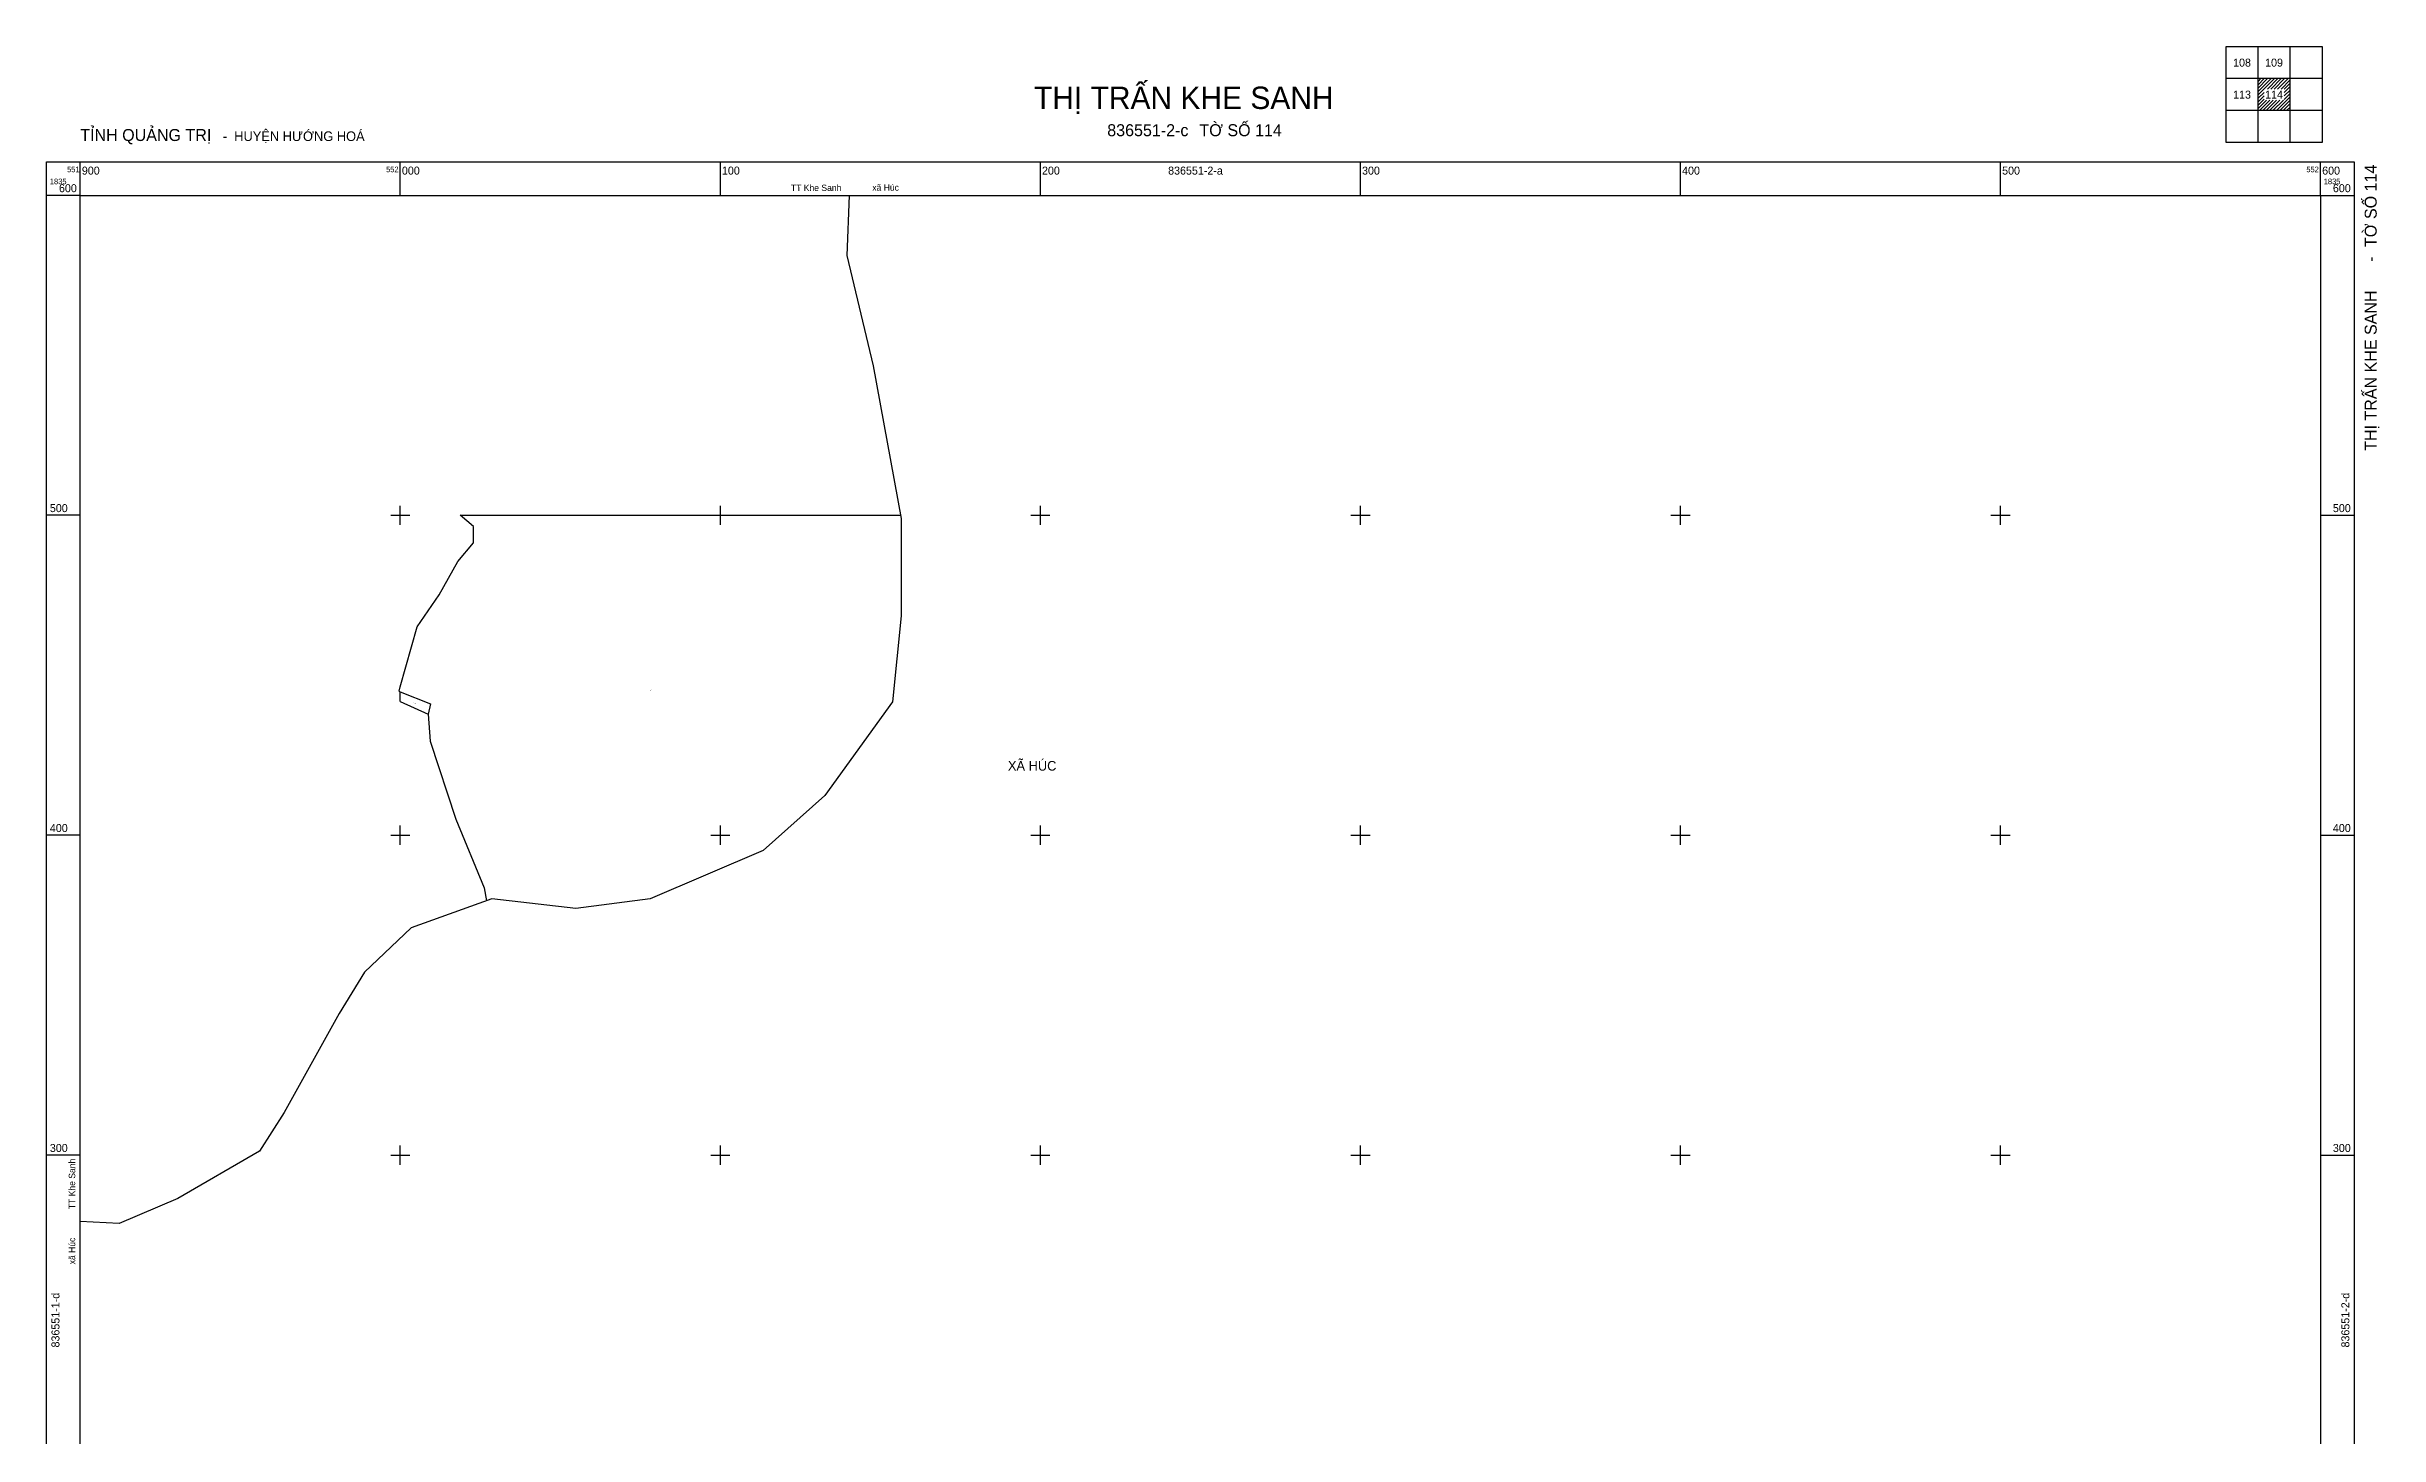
# Model space of a CAD drawing. Extents: x 551890 to 552618, y 1834759 to 1835646.
# Drawn here: x 551890 to 552618, y 1835212 to 1835646 of the extents above; entities that cross this region are included whole.
import ezdxf

# ---------------------------------------------------------------- set-up
doc = ezdxf.new("R2010")
doc.units = 0
for name, color, linetype in [('Level 10', 7, 'Continuous'), ('Level 15', 7, 'Continuous'), ('Level 23', 7, 'Continuous'), ('Level 24', 7, 'Continuous'), ('Level 28', 7, 'Continuous'), ('Level 46', 7, 'Continuous'), ('Level 48', 7, 'Continuous'), ('Level 63', 7, 'Continuous')]:
    doc.layers.add(name, color=color, linetype=linetype)

msp = doc.modelspace()

# ---------------------------------------------------------------- linework, layer by layer
at = {"layer": 'Level 10'}
for points in [[(551999.62, 1835444.99), (552000, 1835446.35), (552005.22, 1835465.11), (552012.14, 1835475.19), (552017.95, 1835485.57), (552022.86, 1835491.38), (552022.88, 1835496.51), (552018.72, 1835500)], [(552008.7, 1835437.88), (552009.37, 1835429.4), (552017.33, 1835404.98), (552026.24, 1835383.58), (552026.94, 1835379.5)]]:
    msp.add_lwpolyline(points, dxfattribs=at)
at = {"layer": 'Level 23'}
msp.add_line((552000, 1835441.76), (552008.7, 1835437.88), dxfattribs=at)
msp.add_lwpolyline([(551999.62, 1835444.99), (552000, 1835444.84), (552009.4, 1835441.06), (552008.7, 1835437.88)], dxfattribs=at)
at = {"layer": 'Level 24'}
for p, q in [((552018.72, 1835500), (552156.29, 1835500)), ((552000, 1835441.76), (552000, 1835444.84))]:
    msp.add_line(p, q, dxfattribs=at)
at = {"layer": 'Level 46'}
for points in [[(552140.3, 1835600), (552139.52, 1835581.17), (552147.8, 1835546.73), (552156.48, 1835498.97), (552156.48, 1835473.63)], [(552156.48, 1835473.63), (552156.48, 1835468.57), (552153.82, 1835441.74), (552132.62, 1835412.44), (552113.43, 1835395.26), (552078.1, 1835380.11), (552054.88, 1835377.08), (552028.63, 1835380.11), (552003.39, 1835371.02), (551988.82, 1835357.22), (551980.91, 1835344.25), (551963.75, 1835313.33), (551955.96, 1835301.25), (551930.48, 1835286.44), (551912.16, 1835278.63), (551900, 1835279.24)]]:
    msp.add_lwpolyline(points, dxfattribs=at)
at = {"layer": 'Level 63'}
for p, q in [((552580.5, 1835635.65), (552581.35, 1835636.5)), ((552580.5, 1835634.59), (552582.41, 1835636.5)), ((552580.5, 1835633.53), (552583.47, 1835636.5)), ((552580.5, 1835632.47), (552584.53, 1835636.5)), ((552580.5, 1835631.41), (552585.59, 1835636.5)), ((552580.5, 1835630.35), (552582.35, 1835632.2)), ((552583.4, 1835633.25), (552586.65, 1835636.5)), ((552584.46, 1835633.25), (552587.71, 1835636.5)), ((552585.52, 1835633.25), (552588.77, 1835636.5)), ((552586.58, 1835633.25), (552589.83, 1835636.5)), ((552587.64, 1835633.25), (552590.5, 1835636.11)), ((552588.65, 1835633.2), (552590.5, 1835635.05)), ((552588.65, 1835632.14), (552590.5, 1835633.99)), ((552588.65, 1835631.08), (552590.5, 1835632.93)), ((552588.65, 1835630.02), (552590.5, 1835631.87)), ((552580.5, 1835629.29), (552582.35, 1835631.14)), ((552580.5, 1835628.23), (552582.35, 1835630.08)), ((552580.5, 1835627.17), (552583.08, 1835629.75)), ((552580.89, 1835626.5), (552584.14, 1835629.75)), ((552581.95, 1835626.5), (552585.2, 1835629.75)), ((552583.01, 1835626.5), (552586.26, 1835629.75)), ((552584.07, 1835626.5), (552587.32, 1835629.75)), ((552585.13, 1835626.5), (552588.38, 1835629.75)), ((552586.2, 1835626.5), (552590.5, 1835630.8)), ((552587.26, 1835626.5), (552590.5, 1835629.74)), ((552588.32, 1835626.5), (552590.5, 1835628.68)), ((552589.38, 1835626.5), (552590.5, 1835627.62)), ((552590.44, 1835626.5), (552590.5, 1835626.56))]:
    msp.add_line(p, q, dxfattribs=at)
for points in [[(552600.5, 1835616.5), (552570.5, 1835616.5), (552570.5, 1835646.5), (552600.5, 1835646.5)], [(551889.5, 1835610.5), (552610.5, 1835610.5), (552610.5, 1834889.5), (551889.5, 1834889.5)], [(551900, 1835600), (552600, 1835600), (552600, 1834900), (551900, 1834900)]]:
    msp.add_lwpolyline(points, close=True, dxfattribs=at)
for points in [[(552580.5, 1835616.5), (552580.5, 1835646.5)], [(552590.5, 1835616.5), (552590.5, 1835646.5)], [(552600.5, 1835636.5), (552570.5, 1835636.5)], [(552600.5, 1835626.5), (552570.5, 1835626.5)], [(551900, 1835600), (551900, 1835610.5)], [(552000, 1835600), (552000, 1835610.5)], [(552100, 1835600), (552100, 1835610.5)], [(552200, 1835600), (552200, 1835610.5)], [(552300, 1835600), (552300, 1835610.5)], [(552400, 1835600), (552400, 1835610.5)], [(552500, 1835600), (552500, 1835610.5)], [(552600, 1835600), (552600, 1835610.5)], [(551900, 1835600), (551889.5, 1835600)], [(552600, 1835600), (552610.5, 1835600)], [(552000, 1835497), (552000, 1835503)], [(552100, 1835497), (552100, 1835503)], [(552200, 1835497), (552200, 1835503)], [(552300, 1835497), (552300, 1835503)], [(552400, 1835497), (552400, 1835503)], [(552500, 1835497), (552500, 1835503)], [(551900, 1835500), (551889.5, 1835500)], [(551997, 1835500), (552003, 1835500)], [(552097, 1835500), (552103, 1835500)], [(552197, 1835500), (552203, 1835500)], [(552297, 1835500), (552303, 1835500)], [(552397, 1835500), (552403, 1835500)], [(552497, 1835500), (552503, 1835500)], [(552600, 1835500), (552610.5, 1835500)], [(551900, 1835400), (551889.5, 1835400)], [(551997, 1835400), (552003, 1835400)], [(552000, 1835397), (552000, 1835403)], [(552097, 1835400), (552103, 1835400)], [(552100, 1835397), (552100, 1835403)], [(552197, 1835400), (552203, 1835400)], [(552200, 1835397), (552200, 1835403)], [(552297, 1835400), (552303, 1835400)], [(552300, 1835397), (552300, 1835403)], [(552397, 1835400), (552403, 1835400)], [(552400, 1835397), (552400, 1835403)], [(552497, 1835400), (552503, 1835400)], [(552500, 1835397), (552500, 1835403)], [(552600, 1835400), (552610.5, 1835400)], [(551900, 1835300), (551889.5, 1835300)], [(551997, 1835300), (552003, 1835300)], [(552000, 1835297), (552000, 1835303)], [(552097, 1835300), (552103, 1835300)], [(552100, 1835297), (552100, 1835303)], [(552197, 1835300), (552203, 1835300)], [(552200, 1835297), (552200, 1835303)], [(552297, 1835300), (552303, 1835300)], [(552300, 1835297), (552300, 1835303)], [(552397, 1835300), (552403, 1835300)], [(552400, 1835297), (552400, 1835303)], [(552497, 1835300), (552503, 1835300)], [(552500, 1835297), (552500, 1835303)], [(552600, 1835300), (552610.5, 1835300)]]:
    msp.add_lwpolyline(points, dxfattribs=at)

# ---------------------------------------------------------------- texts
at = {"layer": 'Level 15'}
for s, p in [('Khối 6', (552078.13, 1835445.22)), ('Khối 6', (552078.13, 1835445.1)), ('CLN', (552078.19, 1835445.46)), ('2', (552078.31, 1835445.58)), ('UBND thị trấn quản lý', (552003.94, 1835441.37)), ('Khối 6', (552004.41, 1835441.25)), ('Khối 6', (552004.41, 1835441.13)), ('DGT', (552004.46, 1835441.49)), ('1', (552004.59, 1835441.61))]:
    msp.add_text(s, height=0.1, dxfattribs=at).set_placement(p)
at = {"layer": 'Level 28'}
for s, rotation, p in [('TT Khe Sanh             xã Húc', 0.24507, (552122.06, 1835601.33)), ('xã Húc            TT Khe Sanh', 89.98846, (551898.41, 1835265.88))]:
    msp.add_text(s, height=2, rotation=rotation, dxfattribs=at).set_placement(p)
at = {"layer": 'Level 48'}
msp.add_text('XÃ HÚC', height=3, dxfattribs=at).set_placement((552189.85, 1835420.2))
at = {"layer": 'Level 63'}
for s, height, p in [('108', 2.5, (552572.67, 1835640.25)), ('109', 2.5, (552582.67, 1835640.25)), ('THỊ TRẤN KHE SANH', 7, (552198, 1835627)), ('113', 2.5, (552572.67, 1835630.25)), ('114', 2.5, (552582.67, 1835630.25)), ('TỈNH QUẢNG TRỊ', 3.75, (551900, 1835617)), ('  -  HUYỆN HƯỚNG HOÁ', 3, (551942.32, 1835617)), ('836551-2-c', 3.75, (552220.89, 1835618.5)), ('TỜ SỐ 114', 3.75, (552249.68, 1835618.5)), ('1835', 1.75, (551890.5, 1835603.5)), ('600', 2.5, (551893.35, 1835601)), ('551', 1.75, (551895.88, 1835607.25)), ('900', 2.5, (551900.5, 1835606.5)), ('552', 1.75, (551995.56, 1835607.25)), ('000', 2.5, (552000.5, 1835606.5)), ('100', 2.5, (552100.5, 1835606.5)), ('200', 2.5, (552200.5, 1835606.5)), ('836551-2-a', 2.5, (552239.91, 1835606.5)), ('300', 2.5, (552300.5, 1835606.5)), ('400', 2.5, (552400.5, 1835606.5)), ('500', 2.5, (552500.5, 1835606.5)), ('552', 1.75, (552595.56, 1835607.25)), ('600', 2.5, (552600.5, 1835606.5)), ('1835', 1.75, (552601, 1835603.5)), ('600', 2.5, (552603.85, 1835601)), ('500', 2.5, (551890.5, 1835501)), ('500', 2.5, (552603.85, 1835501)), ('400', 2.5, (551890.5, 1835401)), ('400', 2.5, (552603.85, 1835401)), ('300', 2.5, (551890.5, 1835301)), ('300', 2.5, (552603.85, 1835301))]:
    msp.add_text(s, height=height, dxfattribs=at).set_placement(p)
for s, height, p in [('TỜ SỐ 114', 3.75, (552617.54, 1835583.85)), (' - ', 3.75, (552617.54, 1835577.85)), ('THỊ TRẤN KHE SANH', 3.75, (552617.54, 1835520.15)), ('836551-1-d', 2.5, (551893.5, 1835239.88)), ('836551-2-d', 2.5, (552609, 1835239.88))]:
    msp.add_text(s, height=height, rotation=90, dxfattribs=at).set_placement(p)

doc.saveas('drawing.dxf')
